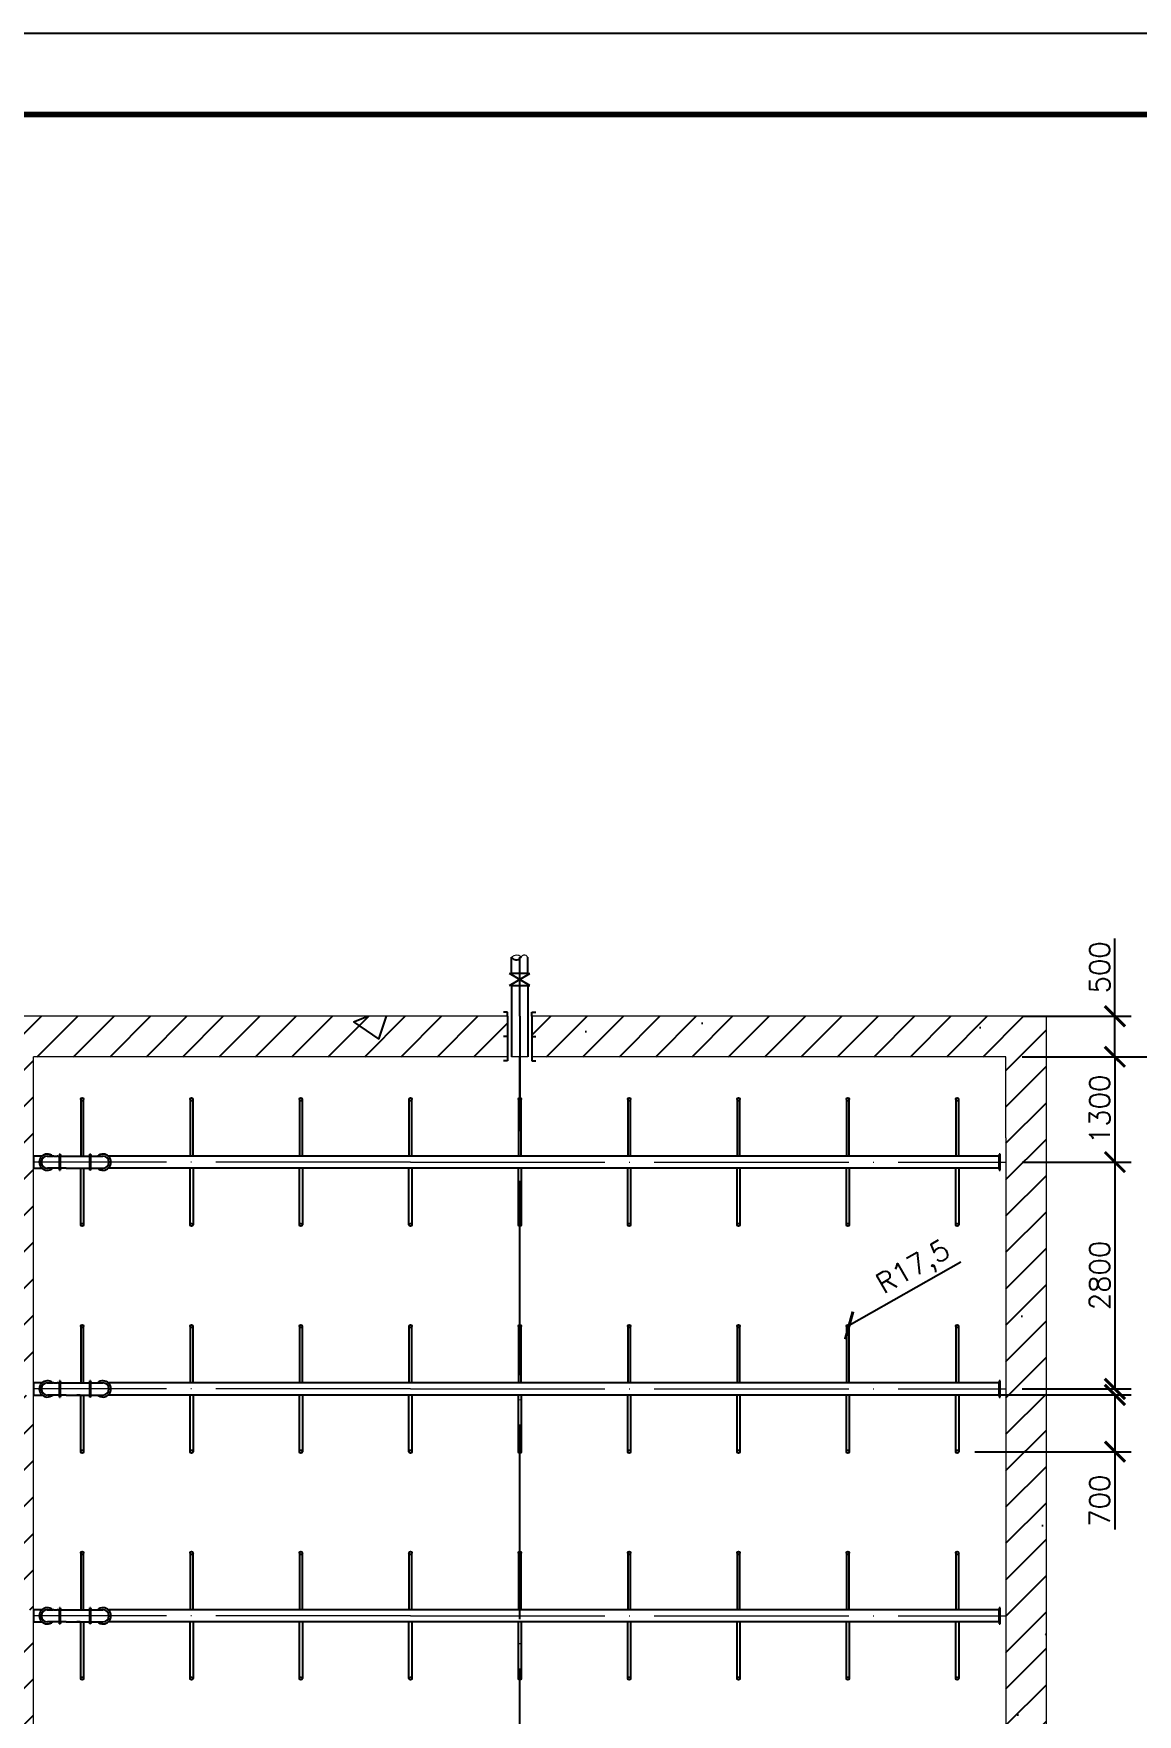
# Model space of a CAD drawing. Header units: millimetres. Extents: x 279 to 2876, y -494 to 1800.
# Drawn here: x 1121.1 to 1257.4, y 1009 to 1216.5 of the extents above; entities that cross this region are included whole.
import ezdxf

# ---------------------------------------------------------------- set-up
doc = ezdxf.new("R2010")
doc.units = ezdxf.units.MM
doc.linetypes.add('ACAD_ISO04W100', pattern=[30, 24, -3, 0, -3])
doc.layers.add('图层1', color=1, linetype='Continuous', lineweight=25, plot=False)
doc.layers.add('图层2', color=5, linetype='Continuous', lineweight=25, plot=False)
doc.layers.add('图层3', color=2, linetype='Continuous')
doc.styles.get("Standard").update_dxf_attribs({"font": 'txt', "bigfont": 'gbcbig.shx'})
doc.dimstyles.new('副本 ISO-25', dxfattribs={"dimtxt": 2.5, "dimasz": 2.5, "dimexe": 2, "dimexo": 2, "dimtad": 1, "dimlfac": 100, "dimtxsty": 'Standard', "dimblk": 'ARCHTICK', "dimcen": 2.5, "dimadec": 0, "dimazin": 0, "dimtfac": 1, "dimtmove": 0, "dimatfit": 3, "dimfxl": 1, "dimarcsym": 0})

# ---------------------------------------------------------------- blocks, each defined once
blk = doc.blocks.new('_ArchTick')
at = {"color": 0, "linetype": 'ByBlock', "const_width": 0.15}
blk.add_lwpolyline([(-0.5, -0.5), (0.5, 0.5)], dxfattribs=at)
blk = doc.blocks.new('*D22')
at = {"layer": '图层3', "color": 0, "lineweight": -2, "transparency": 16777216}
for p, q in [((1243.14, 1077.17), (1256.6, 1077.17)), ((1254.6, 1077.17), (1254.6, 1049.17)), ((1243.14, 1049.17), (1256.6, 1049.17))]:
    blk.add_line(p, q, dxfattribs=at)
at = {"layer": '图层3', "color": 0, "lineweight": -2, "transparency": 16777216, "xscale": 2.5, "yscale": 2.5, "zscale": 2.5}
for p, rotation in [((1254.6, 1077.17), 90), ((1254.6, 1049.17), 270)]:
    blk.add_blockref('_ArchTick', p, dxfattribs=dict(at, rotation=rotation))
at = {"layer": '图层3', "color": 0, "transparency": 16777216, "insert": (1252.73, 1063.17), "char_height": 2.5, "attachment_point": 5, "rotation": 90}
blk.add_mtext('2800', dxfattribs=at)
blk = doc.blocks.new('*D23')
at = {"layer": '图层3', "color": 0, "lineweight": -2, "transparency": 16777216}
for p, q in [((1254.6, 1095.17), (1254.6, 1104.75)), ((1243.14, 1095.17), (1256.6, 1095.17)), ((1254.6, 1090.17), (1254.6, 1095.17)), ((1243.14, 1090.17), (1256.6, 1090.17))]:
    blk.add_line(p, q, dxfattribs=at)
at = {"layer": '图层3', "color": 0, "lineweight": -2, "transparency": 16777216, "xscale": 2.5, "yscale": 2.5, "zscale": 2.5}
for p, rotation in [((1254.6, 1095.17), 90), ((1254.6, 1090.17), 270)]:
    blk.add_blockref('_ArchTick', p, dxfattribs=dict(at, rotation=rotation))
at = {"layer": '图层3', "color": 0, "transparency": 16777216, "insert": (1252.73, 1101.21), "char_height": 2.5, "attachment_point": 5, "rotation": 90}
blk.add_mtext('500', dxfattribs=at)
blk = doc.blocks.new('*D24')
at = {"layer": '图层3', "color": 0, "lineweight": -2, "transparency": 16777216}
for p in [(1235.57, 1064.82), (1221.64, 1056.92)]:
    blk.add_line(p, (1221.8, 1057), dxfattribs=at)
at = {"layer": '图层3', "color": 0, "lineweight": -2, "transparency": 16777216, "xscale": 2.5, "yscale": 2.5, "zscale": 2.5, "rotation": 209.5792803971182}
blk.add_blockref('_ArchTick', (1221.8, 1057), dxfattribs=at)
at = {"layer": '图层3', "color": 0, "transparency": 16777216, "insert": (1229.83, 1063.96), "char_height": 2.5, "attachment_point": 5, "rotation": 29.5793}
blk.add_mtext('R17,5', dxfattribs=at)
blk = doc.blocks.new('*D25')
at = {"layer": '图层3', "color": 0, "lineweight": -2, "transparency": 16777216}
for p, q in [((1237.32, 1048.42), (1256.6, 1048.42)), ((1254.6, 1048.42), (1254.6, 1041.42)), ((1237.32, 1041.42), (1256.6, 1041.42)), ((1254.6, 1041.42), (1254.6, 1031.83))]:
    blk.add_line(p, q, dxfattribs=at)
at = {"layer": '图层3', "color": 0, "lineweight": -2, "transparency": 16777216, "xscale": 2.5, "yscale": 2.5, "zscale": 2.5}
for p, rotation in [((1254.6, 1048.42), 90), ((1254.6, 1041.42), 270)]:
    blk.add_blockref('_ArchTick', p, dxfattribs=dict(at, rotation=rotation))
at = {"layer": '图层3', "color": 0, "transparency": 16777216, "insert": (1252.73, 1035.37), "char_height": 2.5, "attachment_point": 5, "rotation": 90}
blk.add_mtext('700', dxfattribs=at)
blk = doc.blocks.new('*D27')
at = {"layer": '图层3', "color": 0, "lineweight": -2, "transparency": 16777216}
for p, q in [((1243.14, 1090.17), (1265.41, 1090.17)), ((1263.41, 1090.17), (1263.41, 840.17)), ((1243.14, 840.17), (1265.41, 840.17))]:
    blk.add_line(p, q, dxfattribs=at)
at = {"layer": '图层3', "color": 0, "lineweight": -2, "transparency": 16777216, "xscale": 2.5, "yscale": 2.5, "zscale": 2.5}
for p, rotation in [((1263.41, 1090.17), 90), ((1263.41, 840.17), 270)]:
    blk.add_blockref('_ArchTick', p, dxfattribs=dict(at, rotation=rotation))
at = {"layer": '图层3', "color": 0, "transparency": 16777216, "insert": (1261.54, 965.17), "char_height": 2.5, "attachment_point": 5, "rotation": 90}
blk.add_mtext('25000', dxfattribs=at)
blk = doc.blocks.new('*D28')
at = {"layer": '图层3', "color": 0, "lineweight": -2, "transparency": 16777216}
for p, q in [((1243.14, 1090.17), (1256.6, 1090.17)), ((1254.6, 1090.17), (1254.6, 1077.17)), ((1243.14, 1077.17), (1256.6, 1077.17))]:
    blk.add_line(p, q, dxfattribs=at)
at = {"layer": '图层3', "color": 0, "lineweight": -2, "transparency": 16777216, "xscale": 2.5, "yscale": 2.5, "zscale": 2.5}
for p, rotation in [((1254.6, 1090.17), 90), ((1254.6, 1077.17), 270)]:
    blk.add_blockref('_ArchTick', p, dxfattribs=dict(at, rotation=rotation))
at = {"layer": '图层3', "color": 0, "transparency": 16777216, "insert": (1252.73, 1083.67), "char_height": 2.5, "attachment_point": 5, "rotation": 90}
blk.add_mtext('1300', dxfattribs=at)

msp = doc.modelspace()

# ---------------------------------------------------------------- hatches: boundary and pattern name
at = {"layer": '图层3'}
h = msp.add_hatch(dxfattribs=at)
h.set_pattern_fill('ANSI31', color=256, style=0)
h.paths.add_polyline_path([(911.64464, 840.16504), (865.14464, 840.16504), (865.14464, 835.16504), (911.64464, 835.16504)])
h.paths.add_polyline_path([(961.14464, 840.16504), (914.64464, 840.16504), (914.64464, 835.16504), (961.14464, 835.16504)])
h.paths.add_polyline_path([(861.14464, 840.16504), (853.14464, 840.16504), (853.14464, 850.16504), (853.14464, 852.41504), (848.14464, 852.41504), (848.14464, 845.16504), (848.14464, 840.16504), (848.14464, 835.16504), (861.14464, 835.16504)])
h.paths.add_polyline_path([(853.14464, 880.41504), (848.14464, 880.41504), (848.14464, 853.91504), (853.14464, 853.91504)])
h.paths.add_polyline_path([(853.14464, 1085.16504), (853.14464, 1090.16504), (866.84016, 1090.16504), (871.84253, 1095.16504), (848.14464, 1095.16504), (848.14464, 1077.91504), (853.14464, 1077.91504), (853.14464, 1080.16504)])
h.paths.add_polyline_path([(882.72442, 1095.16504), (871.84253, 1095.16504), (866.84016, 1090.16504), (877.72204, 1090.16504)])
h.paths.add_polyline_path([(911.64464, 1095.16504), (882.72442, 1095.16504), (877.72204, 1090.16504), (911.64464, 1090.16504)])
h.paths.add_polyline_path([(853.14464, 1076.41504), (848.14464, 1076.41504), (848.14464, 1049.91504), (853.14464, 1049.91504)])
h.paths.add_polyline_path([(853.14464, 1048.41504), (848.14464, 1048.41504), (848.14464, 1021.91504), (853.14464, 1021.91504)])
h.paths.add_polyline_path([(853.14464, 1020.41504), (848.14464, 1020.41504), (848.14464, 993.91504), (853.14464, 993.91504)])
h.paths.add_polyline_path([(853.14464, 992.41504), (848.14464, 992.41504), (848.14464, 965.91504), (853.14464, 965.91504)])
h.paths.add_polyline_path([(853.14464, 964.41504), (848.14464, 964.41504), (848.14464, 937.91504), (853.14464, 937.91504)])
h.paths.add_polyline_path([(853.14464, 936.41504), (848.14464, 936.41504), (848.14464, 909.91504), (853.14464, 909.91504)])
h.paths.add_polyline_path([(853.14464, 908.41504), (848.14464, 908.41504), (848.14464, 881.91504), (853.14464, 881.91504)])
h.paths.add_polyline_path([(978.14464, 1085.16504), (978.14464, 1090.16504), (978.14464, 1095.16504), (914.64464, 1095.16504), (914.64464, 1090.16504), (973.14464, 1090.16504), (973.14464, 1080.16504), (973.14464, 840.16504), (965.14464, 840.16504), (965.14464, 835.16504), (978.14464, 835.16504)])
h.paths.add_polyline_path([(1041.64464, 1095.16504), (978.14464, 1095.16504), (978.14464, 1090.16504), (978.14464, 1080.16504), (978.14464, 835.16504), (991.14464, 835.16504), (991.14464, 840.16504), (983.14464, 840.16504), (983.14464, 1080.16504), (983.14464, 1090.16504), (1041.64464, 1090.16504)])
h.paths.add_polyline_path([(1108.14464, 1095.16504), (1044.64464, 1095.16504), (1044.64464, 1090.16504), (1103.14464, 1090.16504), (1103.14464, 1085.16504), (1103.14464, 1080.16504), (1103.14464, 1077.91504), (1108.14464, 1077.91504)])
h.paths.add_polyline_path([(1108.14464, 1076.41504), (1103.14464, 1076.41504), (1103.14464, 1049.91504), (1108.14464, 1049.91504)])
h.paths.add_polyline_path([(1108.14464, 1048.41504), (1103.14464, 1048.41504), (1103.14464, 1021.91504), (1108.14464, 1021.91504)])
h.paths.add_polyline_path([(1108.14464, 1020.41504), (1103.14464, 1020.41504), (1103.14464, 993.91504), (1108.14464, 993.91504)])
h.paths.add_polyline_path([(1108.14464, 992.41504), (1103.14464, 992.41504), (1103.14464, 965.91504), (1108.14464, 965.91504)])
h.paths.add_polyline_path([(1108.14464, 964.41504), (1103.14464, 964.41504), (1103.14464, 937.91504), (1108.14464, 937.91504)])
h.paths.add_polyline_path([(1108.14464, 936.41504), (1103.14464, 936.41504), (1103.14464, 909.91504), (1108.14464, 909.91504)])
h.paths.add_polyline_path([(1108.14464, 908.41504), (1103.14464, 908.41504), (1103.14464, 881.91504), (1108.14464, 881.91504)])
h.paths.add_polyline_path([(1108.14464, 880.41504), (1103.14464, 880.41504), (1103.14464, 853.91504), (1108.14464, 853.91504)])
h.paths.add_polyline_path([(1108.14464, 850.16504), (1108.14464, 852.41504), (1103.14464, 852.41504), (1103.14464, 840.16504), (1095.14464, 840.16504), (1095.14464, 835.16504), (1108.14464, 835.16504), (1108.14464, 840.16504)])
h.paths.add_polyline_path([(1091.14464, 840.16504), (1044.64464, 840.16504), (1044.64464, 835.16504), (1091.14464, 835.16504)])
h.paths.add_polyline_path([(1041.64464, 840.16504), (995.14464, 840.16504), (995.14464, 835.16504), (1041.64464, 835.16504)])
h.paths.add_polyline_path([(1129.14472, 840.16504), (1121.14472, 840.16504), (1121.14472, 850.16504), (1121.14472, 852.41504), (1116.14472, 852.41504), (1116.14472, 845.16504), (1116.14472, 840.16504), (1116.14472, 835.16504), (1129.14472, 835.16504)])
h.paths.add_polyline_path([(1179.64472, 840.16504), (1133.14472, 840.16504), (1133.14472, 835.16504), (1179.64472, 835.16504)])
h.paths.add_polyline_path([(1229.14472, 840.16504), (1182.64472, 840.16504), (1182.64472, 835.16504), (1229.14472, 835.16504)])
h.paths.add_polyline_path([(1121.14472, 880.41504), (1116.14472, 880.41504), (1116.14472, 853.91504), (1121.14472, 853.91504)])
h.paths.add_polyline_path([(1121.14472, 908.41504), (1116.14472, 908.41504), (1116.14472, 881.91504), (1121.14472, 881.91504)])
h.paths.add_polyline_path([(1121.14472, 936.41504), (1116.14472, 936.41504), (1116.14472, 909.91504), (1121.14472, 909.91504)])
h.paths.add_polyline_path([(1121.14472, 964.41504), (1116.14472, 964.41504), (1116.14472, 937.91504), (1121.14472, 937.91504)])
h.paths.add_polyline_path([(1121.14472, 992.41504), (1116.14472, 992.41504), (1116.14472, 965.91504), (1121.14472, 965.91504)])
h.paths.add_polyline_path([(1121.14472, 1020.41504), (1116.14472, 1020.41504), (1116.14472, 993.91504), (1121.14472, 993.91504)])
h.paths.add_polyline_path([(1121.14472, 1048.41504), (1116.14472, 1048.41504), (1116.14472, 1021.91504), (1121.14472, 1021.91504)])
h.paths.add_polyline_path([(1121.14472, 1076.41504), (1116.14472, 1076.41504), (1116.14472, 1049.91504), (1121.14472, 1049.91504)])
h.paths.add_polyline_path([(1121.14472, 1090.16504), (1179.64472, 1090.16504), (1179.64472, 1095.16504), (1116.14472, 1095.16504), (1116.14472, 1077.91504), (1121.14472, 1077.91504), (1121.14472, 1080.16504), (1121.14472, 1085.16504)])
h.paths.add_polyline_path([(1246.14472, 1095.16504), (1182.64472, 1095.16504), (1182.64472, 1090.16504), (1241.14472, 1090.16504), (1241.14472, 1080.16504), (1241.14472, 840.16504), (1233.14472, 840.16504), (1233.14472, 835.16504), (1246.14472, 835.16504), (1246.14472, 1085.16504), (1246.14472, 1090.16504)])
h = msp.add_hatch(dxfattribs=at)
h.set_pattern_fill('AR-CONC', color=256, scale=0.25, style=0)
h.paths.add_polyline_path([(853.14464, 1076.41504), (848.14464, 1076.41504), (848.14464, 1049.91504), (853.14464, 1049.91504)])
h.paths.add_polyline_path([(853.14464, 1090.16504), (866.84016, 1090.16504), (871.84253, 1095.16504), (848.14464, 1095.16504), (848.14464, 1077.91504), (853.14464, 1077.91504), (853.14464, 1080.16504), (853.14464, 1085.16504)])
h.paths.add_polyline_path([(911.64464, 1095.16504), (882.72442, 1095.16504), (877.72204, 1090.16504), (911.64464, 1090.16504)])
h.paths.add_polyline_path([(882.72442, 1095.16504), (871.84253, 1095.16504), (866.84016, 1090.16504), (877.72204, 1090.16504)])
h.paths.add_polyline_path([(978.14464, 1095.16504), (914.64464, 1095.16504), (914.64464, 1090.16504), (973.14464, 1090.16504), (973.14464, 1080.16504), (973.14464, 840.16504), (965.14464, 840.16504), (965.14464, 835.16504), (978.14464, 835.16504), (978.14464, 1085.16504), (978.14464, 1090.16504)])
h.paths.add_polyline_path([(961.14464, 840.16504), (914.64464, 840.16504), (914.64464, 835.16504), (961.14464, 835.16504)])
h.paths.add_polyline_path([(911.64464, 840.16504), (865.14464, 840.16504), (865.14464, 835.16504), (911.64464, 835.16504)])
h.paths.add_polyline_path([(853.14464, 850.16504), (853.14464, 852.41504), (848.14464, 852.41504), (848.14464, 845.16504), (848.14464, 840.16504), (848.14464, 835.16504), (861.14464, 835.16504), (861.14464, 840.16504), (853.14464, 840.16504)])
h.paths.add_polyline_path([(853.14464, 880.41504), (848.14464, 880.41504), (848.14464, 853.91504), (853.14464, 853.91504)])
h.paths.add_polyline_path([(853.14464, 908.41504), (848.14464, 908.41504), (848.14464, 881.91504), (853.14464, 881.91504)])
h.paths.add_polyline_path([(853.14464, 936.41504), (848.14464, 936.41504), (848.14464, 909.91504), (853.14464, 909.91504)])
h.paths.add_polyline_path([(853.14464, 964.41504), (848.14464, 964.41504), (848.14464, 937.91504), (853.14464, 937.91504)])
h.paths.add_polyline_path([(853.14464, 992.41504), (848.14464, 992.41504), (848.14464, 965.91504), (853.14464, 965.91504)])
h.paths.add_polyline_path([(853.14464, 1020.41504), (848.14464, 1020.41504), (848.14464, 993.91504), (853.14464, 993.91504)])
h.paths.add_polyline_path([(853.14464, 1048.41504), (848.14464, 1048.41504), (848.14464, 1021.91504), (853.14464, 1021.91504)])
h.paths.add_polyline_path([(983.14464, 1080.16504), (983.14464, 1090.16504), (1041.64464, 1090.16504), (1041.64464, 1095.16504), (978.14464, 1095.16504), (978.14464, 1090.16504), (978.14464, 1080.16504), (978.14464, 835.16504), (991.14464, 835.16504), (991.14464, 840.16504), (983.14464, 840.16504)])
h.paths.add_polyline_path([(1108.14464, 1095.16504), (1044.64464, 1095.16504), (1044.64464, 1090.16504), (1103.14464, 1090.16504), (1103.14464, 1085.16504), (1103.14464, 1080.16504), (1103.14464, 1077.91504), (1108.14464, 1077.91504)])
h.paths.add_polyline_path([(1108.14464, 1076.41504), (1103.14464, 1076.41504), (1103.14464, 1049.91504), (1108.14464, 1049.91504)])
h.paths.add_polyline_path([(1108.14464, 1048.41504), (1103.14464, 1048.41504), (1103.14464, 1021.91504), (1108.14464, 1021.91504)])
h.paths.add_polyline_path([(1108.14464, 1020.41504), (1103.14464, 1020.41504), (1103.14464, 993.91504), (1108.14464, 993.91504)])
h.paths.add_polyline_path([(1121.14472, 1020.41504), (1116.14472, 1020.41504), (1116.14472, 993.91504), (1121.14472, 993.91504)])
h.paths.add_polyline_path([(1121.14472, 1048.41504), (1116.14472, 1048.41504), (1116.14472, 1021.91504), (1121.14472, 1021.91504)])
h.paths.add_polyline_path([(1121.14472, 1076.41504), (1116.14472, 1076.41504), (1116.14472, 1049.91504), (1121.14472, 1049.91504)])
h.paths.add_polyline_path([(1121.14472, 1090.16504), (1179.64472, 1090.16504), (1179.64472, 1095.16504), (1116.14472, 1095.16504), (1116.14472, 1077.91504), (1121.14472, 1077.91504), (1121.14472, 1080.16504), (1121.14472, 1085.16504)])
h.paths.add_polyline_path([(1108.14464, 992.41504), (1103.14464, 992.41504), (1103.14464, 965.91504), (1108.14464, 965.91504)])
h.paths.add_polyline_path([(1121.14472, 992.41504), (1116.14472, 992.41504), (1116.14472, 965.91504), (1121.14472, 965.91504)])
h.paths.add_polyline_path([(1121.14472, 964.41504), (1116.14472, 964.41504), (1116.14472, 937.91504), (1121.14472, 937.91504)])
h.paths.add_polyline_path([(1108.14464, 964.41504), (1103.14464, 964.41504), (1103.14464, 937.91504), (1108.14464, 937.91504)])
h.paths.add_polyline_path([(1108.14464, 936.41504), (1103.14464, 936.41504), (1103.14464, 909.91504), (1108.14464, 909.91504)])
h.paths.add_polyline_path([(1121.14472, 936.41504), (1116.14472, 936.41504), (1116.14472, 909.91504), (1121.14472, 909.91504)])
h.paths.add_polyline_path([(1121.14472, 908.41504), (1116.14472, 908.41504), (1116.14472, 881.91504), (1121.14472, 881.91504)])
h.paths.add_polyline_path([(1108.14464, 908.41504), (1103.14464, 908.41504), (1103.14464, 881.91504), (1108.14464, 881.91504)])
h.paths.add_polyline_path([(1108.14464, 880.41504), (1103.14464, 880.41504), (1103.14464, 853.91504), (1108.14464, 853.91504)])
h.paths.add_polyline_path([(1121.14472, 880.41504), (1116.14472, 880.41504), (1116.14472, 853.91504), (1121.14472, 853.91504)])
h.paths.add_polyline_path([(1091.14464, 840.16504), (1044.64464, 840.16504), (1044.64464, 835.16504), (1091.14464, 835.16504)])
h.paths.add_polyline_path([(1108.14464, 840.16504), (1108.14464, 850.16504), (1108.14464, 852.41504), (1103.14464, 852.41504), (1103.14464, 840.16504), (1095.14464, 840.16504), (1095.14464, 835.16504), (1108.14464, 835.16504)])
h.paths.add_polyline_path([(1129.14472, 840.16504), (1121.14472, 840.16504), (1121.14472, 850.16504), (1121.14472, 852.41504), (1116.14472, 852.41504), (1116.14472, 845.16504), (1116.14472, 840.16504), (1116.14472, 835.16504), (1129.14472, 835.16504)])
h.paths.add_polyline_path([(1179.64472, 840.16504), (1133.14472, 840.16504), (1133.14472, 835.16504), (1179.64472, 835.16504)])
h.paths.add_polyline_path([(1041.64464, 840.16504), (995.14464, 840.16504), (995.14464, 835.16504), (1041.64464, 835.16504)])
h.paths.add_polyline_path([(1229.14472, 840.16504), (1182.64472, 840.16504), (1182.64472, 835.16504), (1229.14472, 835.16504)])
h.paths.add_polyline_path([(1246.14472, 1085.16504), (1246.14472, 1090.16504), (1246.14472, 1095.16504), (1182.64472, 1095.16504), (1182.64472, 1090.16504), (1241.14472, 1090.16504), (1241.14472, 1080.16504), (1241.14472, 840.16504), (1233.14472, 840.16504), (1233.14472, 835.16504), (1246.14472, 835.16504)])

# ---------------------------------------------------------------- linework, layer by layer
at = {"lineweight": 25}
msp.add_line((1475.37698, 1216.46328), (634.37698, 1216.46328), dxfattribs=at)
at = {"lineweight": 100}
msp.add_line((659.37698, 1206.46328), (1465.37698, 1206.46328), dxfattribs=at)
for p, q in [((1180.14472, 1100.44874), (1180.14472, 1102.44874)), ((1182.14472, 1100.44874), (1182.14472, 1102.44874)), ((1179.89472, 1100.44874), (1180.14472, 1100.44874)), ((1179.89472, 1098.94874), (1182.39472, 1100.44874)), ((1182.39472, 1098.94874), (1179.89472, 1100.44874)), ((1182.14472, 1100.44874), (1180.14472, 1100.44874)), ((1182.14472, 1100.44874), (1182.39472, 1100.44874)), ((1180.14472, 1098.94874), (1179.89472, 1098.94874)), ((1180.14472, 1098.94874), (1182.14472, 1098.94874)), ((1180.14472, 1098.94874), (1180.14472, 1098.44874)), ((1180.14472, 1098.44874), (1180.14472, 1090.16504)), ((1180.14472, 1098.44874), (1180.14472, 1090.16504)), ((1182.14472, 1098.94874), (1182.39472, 1098.94874)), ((1182.14472, 1098.94874), (1182.14472, 1098.44874)), ((1182.14472, 1098.44874), (1182.14472, 1090.16504)), ((1179.64472, 1095.66504), (1179.14472, 1095.66504)), ((1179.64472, 1095.16504), (1179.64472, 1095.66504)), ((1182.64472, 1095.16504), (1182.64472, 1095.66504)), ((1182.64472, 1095.66504), (1183.14472, 1095.66504)), ((1179.64472, 1095.16504), (1179.64472, 1090.16504)), ((1182.64472, 1095.16504), (1182.64472, 1090.16504)), ((1179.64472, 1092.66504), (1179.14472, 1092.66504)), ((1182.64472, 1092.66504), (1183.14472, 1092.66504)), ((1179.64472, 1089.66504), (1179.14472, 1089.66504)), ((1179.64472, 1090.16504), (1179.64472, 1089.66504)), ((1182.64472, 1090.16504), (1182.64472, 1089.66504)), ((1182.64472, 1089.66504), (1183.14472, 1089.66504))]:
    msp.add_line(p, q)
at = {"lineweight": 0}
for p, q in [((1179.64472, 1095.16504), (1116.14472, 1095.16504)), ((1246.14472, 1095.16504), (1182.64472, 1095.16504)), ((1246.14472, 1090.16504), (1246.14472, 1095.16504)), ((1121.14472, 1085.16504), (1121.14472, 1090.16504)), ((1179.64472, 1090.16504), (1121.14472, 1090.16504)), ((1182.14472, 1090.16504), (1180.14472, 1090.16504)), ((1241.14472, 1090.16504), (1182.64472, 1090.16504)), ((1241.14472, 1080.16504), (1241.14472, 1090.16504)), ((1246.14472, 1080.16504), (1246.14472, 1090.16504)), ((1121.14472, 1080.16504), (1121.14472, 1085.16504)), ((1246.14472, 835.16504), (1246.14472, 1085.16504)), ((1121.14472, 840.16504), (1121.14472, 1080.16504)), ((1241.14472, 1080.16504), (1241.14472, 840.16504))]:
    msp.add_line(p, q, dxfattribs=at)
at = {"linetype": 'ACAD_ISO04W100'}
for p, q in [((1181.14472, 1095.16504), (1181.14472, 1085.09004)), ((1181.14472, 840.16504), (1181.14472, 1090.16504))]:
    msp.add_line(p, q, dxfattribs=at)
at = {"linetype": 'ACAD_ISO04W100', "lineweight": 0}
for p, q in [((1167.64472, 1077.16504), (1121.14472, 1077.16504)), ((1167.64472, 1077.16504), (1241.14472, 1077.16504)), ((1167.64472, 1049.16504), (1121.14472, 1049.16504)), ((1167.64472, 1049.16504), (1241.14472, 1049.16504)), ((1167.64472, 1021.16504), (1121.14472, 1021.16504)), ((1167.64472, 1021.16504), (1241.14472, 1021.16504))]:
    msp.add_line(p, q, dxfattribs=at)
at = {"lineweight": 0}
for centre, radius, start, end in [((1180.74071, 1101.87753), 0.82552, 47.6134, 136.2166224), ((1181.69171, 1102.26094), 0.45481, 354.9089109, 167.009705)]:
    msp.add_arc(centre, radius, start, end, dxfattribs=at)
at = {"layer": '图层1'}
for p, q in [((1122.14472, 1077.91504), (1121.14472, 1077.91504)), ((1121.14472, 1077.91504), (1121.14472, 1076.41504)), ((1122.17311, 1077.91504), (1122.14472, 1077.91504)), ((1122.83455, 1077.91504), (1123.54472, 1077.91504)), ((1123.64472, 1077.91504), (1123.54472, 1077.91504)), ((1123.64472, 1077.91504), (1124.04472, 1077.91504)), ((1124.14472, 1077.91504), (1124.04472, 1077.91504)), ((1124.14472, 1077.91504), (1124.74472, 1077.91504)), ((1124.33961, 1078.03504), (1124.31961, 1078.03504)), ((1124.31961, 1078.03504), (1124.31961, 1078.01504)), ((1124.31961, 1078.01504), (1124.33961, 1078.01504)), ((1124.43961, 1078.16504), (1124.33961, 1078.16504)), ((1124.33961, 1078.16504), (1124.33961, 1077.91504)), ((1124.33961, 1078.16504), (1124.33961, 1076.16364)), ((1124.43961, 1078.16504), (1124.33961, 1078.16504)), ((1124.33961, 1076.41504), (1124.33961, 1077.91504)), ((1124.43961, 1077.91504), (1124.43961, 1078.16504)), ((1124.43961, 1078.16504), (1124.43961, 1076.16364)), ((1124.45461, 1078.03504), (1124.43961, 1078.03504)), ((1124.43961, 1078.01504), (1124.45461, 1078.01504)), ((1124.43961, 1078.01504), (1124.43961, 1077.91504)), ((1124.43961, 1076.16504), (1124.43961, 1077.91504)), ((1124.46461, 1078.05504), (1124.45461, 1078.05504)), ((1124.45461, 1078.05504), (1124.45461, 1078.03504)), ((1124.45461, 1078.01504), (1124.45461, 1078.03504)), ((1124.45461, 1077.99504), (1124.45461, 1078.01504)), ((1124.46461, 1077.99504), (1124.45461, 1077.99504)), ((1124.46461, 1078.03504), (1124.46461, 1078.05504)), ((1124.48961, 1078.03504), (1124.46461, 1078.03504)), ((1124.46461, 1078.03504), (1124.46461, 1078.01504)), ((1124.46461, 1078.01504), (1124.48961, 1078.01504)), ((1124.46461, 1078.01504), (1124.46461, 1077.99504)), ((1124.48961, 1078.01504), (1124.48961, 1078.03504)), ((1124.74472, 1077.91504), (1125.14472, 1077.91504)), ((1125.14472, 1077.91504), (1129.69196, 1077.91504)), ((1128.08505, 1078.03504), (1128.06505, 1078.03504)), ((1128.06505, 1078.03504), (1128.06505, 1078.01504)), ((1128.06505, 1078.01504), (1128.08505, 1078.01504)), ((1128.08505, 1078.01504), (1128.08505, 1078.16504)), ((1128.08505, 1078.16504), (1128.18505, 1078.16504)), ((1128.08505, 1078.16504), (1128.08505, 1076.16364)), ((1128.18505, 1078.16504), (1128.08505, 1078.16504)), ((1128.08505, 1077.91504), (1128.08505, 1078.01504)), ((1128.08505, 1076.16504), (1128.08505, 1077.91504)), ((1128.18505, 1078.16504), (1128.18505, 1076.45633)), ((1128.18505, 1078.16504), (1128.18505, 1076.16364)), ((1128.20005, 1078.03504), (1128.18505, 1078.03504)), ((1128.18505, 1078.01504), (1128.20005, 1078.01504)), ((1128.18505, 1078.01504), (1128.18505, 1077.91504)), ((1128.21005, 1078.05504), (1128.20005, 1078.05504)), ((1128.20005, 1078.05504), (1128.20005, 1078.03504)), ((1128.20005, 1078.01504), (1128.20005, 1078.03504)), ((1128.20005, 1077.99504), (1128.20005, 1078.01504)), ((1128.21005, 1077.99504), (1128.20005, 1077.99504)), ((1128.21005, 1078.03504), (1128.21005, 1078.05504)), ((1128.23505, 1078.03504), (1128.21005, 1078.03504)), ((1128.21005, 1078.03504), (1128.21005, 1078.01504)), ((1128.21005, 1078.01504), (1128.23505, 1078.01504)), ((1128.21005, 1078.01504), (1128.21005, 1077.99504)), ((1128.23505, 1078.01504), (1128.23505, 1078.03504)), ((1121.14472, 1076.41504), (1122.14472, 1076.41504)), ((1122.14472, 1076.41504), (1122.17311, 1076.41504)), ((1123.54472, 1076.41504), (1122.84472, 1076.41504)), ((1123.64472, 1076.41504), (1123.54472, 1076.41504)), ((1124.04472, 1076.41504), (1123.64472, 1076.41504)), ((1124.14472, 1076.41504), (1124.04472, 1076.41504)), ((1124.74472, 1076.41504), (1124.14472, 1076.41504)), ((1124.31961, 1076.29364), (1124.31961, 1076.31364)), ((1124.31961, 1076.31364), (1124.33961, 1076.31364)), ((1124.33961, 1076.29364), (1124.31961, 1076.29364)), ((1124.33961, 1076.41504), (1124.33961, 1076.16504)), ((1124.33961, 1076.16504), (1124.33961, 1076.41504)), ((1124.33961, 1076.16504), (1124.43961, 1076.16504)), ((1124.43961, 1076.16504), (1124.33961, 1076.16504)), ((1124.43961, 1076.16364), (1124.33961, 1076.16364)), ((1124.43961, 1076.41504), (1124.43961, 1076.16504)), ((1124.43961, 1076.31364), (1124.45461, 1076.31364)), ((1124.45461, 1076.29364), (1124.43961, 1076.29364)), ((1124.46461, 1076.33364), (1124.45461, 1076.33364)), ((1124.45461, 1076.33364), (1124.45461, 1076.31364)), ((1124.45461, 1076.31364), (1124.45461, 1076.29364)), ((1124.45461, 1076.27364), (1124.45461, 1076.29364)), ((1124.46461, 1076.27364), (1124.45461, 1076.27364)), ((1124.46461, 1076.31364), (1124.46461, 1076.33364)), ((1124.46461, 1076.31364), (1124.48961, 1076.31364)), ((1124.46461, 1076.29364), (1124.46461, 1076.31364)), ((1124.48961, 1076.29364), (1124.46461, 1076.29364)), ((1124.46461, 1076.29364), (1124.46461, 1076.27364)), ((1124.48961, 1076.31364), (1124.48961, 1076.29364)), ((1125.14472, 1076.41504), (1124.74472, 1076.41504)), ((1125.14472, 1076.41504), (1129.69196, 1076.41504)), ((1128.06505, 1076.29364), (1128.06505, 1076.31364)), ((1128.06505, 1076.31364), (1128.08505, 1076.31364)), ((1128.08505, 1076.29364), (1128.06505, 1076.29364)), ((1128.18505, 1076.16504), (1128.08505, 1076.16504)), ((1128.18505, 1076.16364), (1128.08505, 1076.16364)), ((1128.18505, 1076.45633), (1128.18505, 1076.41504)), ((1128.18505, 1076.41504), (1128.18505, 1076.16504)), ((1128.18505, 1076.31364), (1128.20005, 1076.31364)), ((1128.20005, 1076.29364), (1128.18505, 1076.29364)), ((1128.21005, 1076.33364), (1128.20005, 1076.33364)), ((1128.20005, 1076.33364), (1128.20005, 1076.31364)), ((1128.20005, 1076.31364), (1128.20005, 1076.29364)), ((1128.20005, 1076.27364), (1128.20005, 1076.29364)), ((1128.21005, 1076.27364), (1128.20005, 1076.27364)), ((1128.21005, 1076.31364), (1128.21005, 1076.33364)), ((1128.21005, 1076.31364), (1128.23505, 1076.31364)), ((1128.21005, 1076.29364), (1128.21005, 1076.31364)), ((1128.23505, 1076.29364), (1128.21005, 1076.29364)), ((1128.21005, 1076.29364), (1128.21005, 1076.27364)), ((1128.23505, 1076.31364), (1128.23505, 1076.29364)), ((1121.14472, 1049.91504), (1121.14472, 1048.41504)), ((1122.14472, 1049.91504), (1121.14472, 1049.91504)), ((1122.17311, 1049.91504), (1122.14472, 1049.91504)), ((1122.83455, 1049.91504), (1123.54472, 1049.91504)), ((1123.64472, 1049.91504), (1123.54472, 1049.91504)), ((1123.64472, 1049.91504), (1124.04472, 1049.91504)), ((1124.14472, 1049.91504), (1124.04472, 1049.91504)), ((1124.14472, 1049.91504), (1124.74472, 1049.91504)), ((1124.33961, 1050.03504), (1124.31961, 1050.03504)), ((1124.31961, 1050.03504), (1124.31961, 1050.01504)), ((1124.31961, 1050.01504), (1124.33961, 1050.01504)), ((1124.43961, 1050.16504), (1124.33961, 1050.16504)), ((1124.33961, 1050.16504), (1124.33961, 1049.91504)), ((1124.33961, 1050.16504), (1124.33961, 1048.16364)), ((1124.43961, 1050.16504), (1124.33961, 1050.16504)), ((1124.33961, 1048.41504), (1124.33961, 1049.91504)), ((1124.43961, 1049.91504), (1124.43961, 1050.16504)), ((1124.43961, 1050.16504), (1124.43961, 1048.16364)), ((1124.45461, 1050.03504), (1124.43961, 1050.03504)), ((1124.43961, 1050.01504), (1124.45461, 1050.01504)), ((1124.43961, 1050.01504), (1124.43961, 1049.91504)), ((1124.43961, 1048.16504), (1124.43961, 1049.91504)), ((1124.46461, 1050.05504), (1124.45461, 1050.05504)), ((1124.45461, 1050.05504), (1124.45461, 1050.03504)), ((1124.45461, 1050.01504), (1124.45461, 1050.03504)), ((1124.45461, 1049.99504), (1124.45461, 1050.01504)), ((1124.46461, 1049.99504), (1124.45461, 1049.99504)), ((1124.46461, 1050.03504), (1124.46461, 1050.05504)), ((1124.48961, 1050.03504), (1124.46461, 1050.03504)), ((1124.46461, 1050.03504), (1124.46461, 1050.01504)), ((1124.46461, 1050.01504), (1124.48961, 1050.01504)), ((1124.46461, 1050.01504), (1124.46461, 1049.99504)), ((1124.48961, 1050.01504), (1124.48961, 1050.03504)), ((1124.74472, 1049.91504), (1125.14472, 1049.91504)), ((1125.14472, 1049.91504), (1129.69196, 1049.91504)), ((1128.08505, 1050.03504), (1128.06505, 1050.03504)), ((1128.06505, 1050.03504), (1128.06505, 1050.01504)), ((1128.06505, 1050.01504), (1128.08505, 1050.01504)), ((1128.08505, 1050.01504), (1128.08505, 1050.16504)), ((1128.08505, 1050.16504), (1128.18505, 1050.16504)), ((1128.08505, 1050.16504), (1128.08505, 1048.16364)), ((1128.18505, 1050.16504), (1128.08505, 1050.16504)), ((1128.08505, 1049.91504), (1128.08505, 1050.01504)), ((1128.08505, 1048.16504), (1128.08505, 1049.91504)), ((1128.18505, 1050.16504), (1128.18505, 1048.45633)), ((1128.18505, 1050.16504), (1128.18505, 1048.16364)), ((1128.20005, 1050.03504), (1128.18505, 1050.03504)), ((1128.18505, 1050.01504), (1128.20005, 1050.01504)), ((1128.18505, 1050.01504), (1128.18505, 1049.91504)), ((1128.21005, 1050.05504), (1128.20005, 1050.05504)), ((1128.20005, 1050.05504), (1128.20005, 1050.03504)), ((1128.20005, 1050.01504), (1128.20005, 1050.03504)), ((1128.20005, 1049.99504), (1128.20005, 1050.01504)), ((1128.21005, 1049.99504), (1128.20005, 1049.99504)), ((1128.21005, 1050.03504), (1128.21005, 1050.05504)), ((1128.23505, 1050.03504), (1128.21005, 1050.03504)), ((1128.21005, 1050.03504), (1128.21005, 1050.01504)), ((1128.21005, 1050.01504), (1128.23505, 1050.01504)), ((1128.21005, 1050.01504), (1128.21005, 1049.99504)), ((1128.23505, 1050.01504), (1128.23505, 1050.03504)), ((1121.14472, 1048.41504), (1122.14472, 1048.41504)), ((1122.14472, 1048.41504), (1122.17311, 1048.41504)), ((1123.54472, 1048.41504), (1122.84472, 1048.41504)), ((1123.64472, 1048.41504), (1123.54472, 1048.41504)), ((1124.04472, 1048.41504), (1123.64472, 1048.41504)), ((1124.14472, 1048.41504), (1124.04472, 1048.41504)), ((1124.74472, 1048.41504), (1124.14472, 1048.41504)), ((1124.31961, 1048.29364), (1124.31961, 1048.31364)), ((1124.31961, 1048.31364), (1124.33961, 1048.31364)), ((1124.33961, 1048.29364), (1124.31961, 1048.29364)), ((1124.33961, 1048.41504), (1124.33961, 1048.16504)), ((1124.33961, 1048.16504), (1124.33961, 1048.41504)), ((1124.33961, 1048.16504), (1124.43961, 1048.16504)), ((1124.43961, 1048.16504), (1124.33961, 1048.16504)), ((1124.43961, 1048.16364), (1124.33961, 1048.16364)), ((1124.43961, 1048.41504), (1124.43961, 1048.16504)), ((1124.43961, 1048.31364), (1124.45461, 1048.31364)), ((1124.45461, 1048.29364), (1124.43961, 1048.29364)), ((1124.46461, 1048.33364), (1124.45461, 1048.33364)), ((1124.45461, 1048.33364), (1124.45461, 1048.31364)), ((1124.45461, 1048.31364), (1124.45461, 1048.29364)), ((1124.45461, 1048.27364), (1124.45461, 1048.29364)), ((1124.46461, 1048.27364), (1124.45461, 1048.27364)), ((1124.46461, 1048.31364), (1124.46461, 1048.33364)), ((1124.46461, 1048.31364), (1124.48961, 1048.31364)), ((1124.46461, 1048.29364), (1124.46461, 1048.31364)), ((1124.48961, 1048.29364), (1124.46461, 1048.29364)), ((1124.46461, 1048.29364), (1124.46461, 1048.27364)), ((1124.48961, 1048.31364), (1124.48961, 1048.29364)), ((1125.14472, 1048.41504), (1124.74472, 1048.41504)), ((1125.14472, 1048.41504), (1129.69196, 1048.41504)), ((1128.06505, 1048.29364), (1128.06505, 1048.31364)), ((1128.06505, 1048.31364), (1128.08505, 1048.31364)), ((1128.08505, 1048.29364), (1128.06505, 1048.29364)), ((1128.18505, 1048.16504), (1128.08505, 1048.16504)), ((1128.18505, 1048.16364), (1128.08505, 1048.16364)), ((1128.18505, 1048.45633), (1128.18505, 1048.41504)), ((1128.18505, 1048.41504), (1128.18505, 1048.16504)), ((1128.18505, 1048.31364), (1128.20005, 1048.31364)), ((1128.20005, 1048.29364), (1128.18505, 1048.29364)), ((1128.21005, 1048.33364), (1128.20005, 1048.33364)), ((1128.20005, 1048.33364), (1128.20005, 1048.31364)), ((1128.20005, 1048.31364), (1128.20005, 1048.29364)), ((1128.20005, 1048.27364), (1128.20005, 1048.29364)), ((1128.21005, 1048.27364), (1128.20005, 1048.27364)), ((1128.21005, 1048.31364), (1128.21005, 1048.33364)), ((1128.21005, 1048.31364), (1128.23505, 1048.31364)), ((1128.21005, 1048.29364), (1128.21005, 1048.31364)), ((1128.23505, 1048.29364), (1128.21005, 1048.29364)), ((1128.21005, 1048.29364), (1128.21005, 1048.27364)), ((1128.23505, 1048.31364), (1128.23505, 1048.29364)), ((1121.14472, 1021.91504), (1121.14472, 1020.41504)), ((1122.14472, 1021.91504), (1121.14472, 1021.91504)), ((1122.17311, 1021.91504), (1122.14472, 1021.91504)), ((1122.83455, 1021.91504), (1123.54472, 1021.91504)), ((1123.64472, 1021.91504), (1123.54472, 1021.91504)), ((1123.64472, 1021.91504), (1124.04472, 1021.91504)), ((1124.14472, 1021.91504), (1124.04472, 1021.91504)), ((1124.14472, 1021.91504), (1124.74472, 1021.91504)), ((1124.33961, 1022.03504), (1124.31961, 1022.03504)), ((1124.31961, 1022.03504), (1124.31961, 1022.01504)), ((1124.31961, 1022.01504), (1124.33961, 1022.01504)), ((1124.43961, 1022.16504), (1124.33961, 1022.16504)), ((1124.33961, 1022.16504), (1124.33961, 1021.91504)), ((1124.33961, 1022.16504), (1124.33961, 1020.16364)), ((1124.43961, 1022.16504), (1124.33961, 1022.16504)), ((1124.33961, 1020.41504), (1124.33961, 1021.91504)), ((1124.43961, 1021.91504), (1124.43961, 1022.16504)), ((1124.43961, 1022.16504), (1124.43961, 1020.16364)), ((1124.45461, 1022.03504), (1124.43961, 1022.03504)), ((1124.43961, 1022.01504), (1124.45461, 1022.01504)), ((1124.43961, 1022.01504), (1124.43961, 1021.91504)), ((1124.43961, 1020.16504), (1124.43961, 1021.91504)), ((1124.46461, 1022.05504), (1124.45461, 1022.05504)), ((1124.45461, 1022.05504), (1124.45461, 1022.03504)), ((1124.45461, 1022.01504), (1124.45461, 1022.03504)), ((1124.45461, 1021.99504), (1124.45461, 1022.01504)), ((1124.46461, 1021.99504), (1124.45461, 1021.99504)), ((1124.46461, 1022.03504), (1124.46461, 1022.05504)), ((1124.48961, 1022.03504), (1124.46461, 1022.03504)), ((1124.46461, 1022.03504), (1124.46461, 1022.01504)), ((1124.46461, 1022.01504), (1124.48961, 1022.01504)), ((1124.46461, 1022.01504), (1124.46461, 1021.99504)), ((1124.48961, 1022.01504), (1124.48961, 1022.03504)), ((1124.74472, 1021.91504), (1125.14472, 1021.91504)), ((1125.14472, 1021.91504), (1129.69196, 1021.91504)), ((1128.08505, 1022.03504), (1128.06505, 1022.03504)), ((1128.06505, 1022.03504), (1128.06505, 1022.01504)), ((1128.06505, 1022.01504), (1128.08505, 1022.01504)), ((1128.08505, 1022.01504), (1128.08505, 1022.16504)), ((1128.08505, 1022.16504), (1128.18505, 1022.16504)), ((1128.08505, 1022.16504), (1128.08505, 1020.16364)), ((1128.18505, 1022.16504), (1128.08505, 1022.16504)), ((1128.08505, 1021.91504), (1128.08505, 1022.01504)), ((1128.08505, 1020.16504), (1128.08505, 1021.91504)), ((1128.18505, 1022.16504), (1128.18505, 1020.45633)), ((1128.18505, 1022.16504), (1128.18505, 1020.16364)), ((1128.20005, 1022.03504), (1128.18505, 1022.03504)), ((1128.18505, 1022.01504), (1128.20005, 1022.01504)), ((1128.18505, 1022.01504), (1128.18505, 1021.91504)), ((1128.21005, 1022.05504), (1128.20005, 1022.05504)), ((1128.20005, 1022.05504), (1128.20005, 1022.03504)), ((1128.20005, 1022.01504), (1128.20005, 1022.03504)), ((1128.20005, 1021.99504), (1128.20005, 1022.01504)), ((1128.21005, 1021.99504), (1128.20005, 1021.99504)), ((1128.21005, 1022.03504), (1128.21005, 1022.05504)), ((1128.23505, 1022.03504), (1128.21005, 1022.03504)), ((1128.21005, 1022.03504), (1128.21005, 1022.01504)), ((1128.21005, 1022.01504), (1128.23505, 1022.01504)), ((1128.21005, 1022.01504), (1128.21005, 1021.99504)), ((1128.23505, 1022.01504), (1128.23505, 1022.03504)), ((1121.14472, 1020.41504), (1122.14472, 1020.41504)), ((1122.14472, 1020.41504), (1122.17311, 1020.41504)), ((1123.54472, 1020.41504), (1122.84472, 1020.41504)), ((1123.64472, 1020.41504), (1123.54472, 1020.41504)), ((1124.04472, 1020.41504), (1123.64472, 1020.41504)), ((1124.14472, 1020.41504), (1124.04472, 1020.41504)), ((1124.74472, 1020.41504), (1124.14472, 1020.41504)), ((1124.31961, 1020.29364), (1124.31961, 1020.31364)), ((1124.31961, 1020.31364), (1124.33961, 1020.31364)), ((1124.33961, 1020.29364), (1124.31961, 1020.29364)), ((1124.33961, 1020.41504), (1124.33961, 1020.16504)), ((1124.33961, 1020.16504), (1124.33961, 1020.41504)), ((1124.33961, 1020.16504), (1124.43961, 1020.16504)), ((1124.43961, 1020.16504), (1124.33961, 1020.16504)), ((1124.43961, 1020.16364), (1124.33961, 1020.16364)), ((1124.43961, 1020.41504), (1124.43961, 1020.16504)), ((1124.43961, 1020.31364), (1124.45461, 1020.31364)), ((1124.45461, 1020.29364), (1124.43961, 1020.29364)), ((1124.46461, 1020.33364), (1124.45461, 1020.33364)), ((1124.45461, 1020.33364), (1124.45461, 1020.31364)), ((1124.45461, 1020.31364), (1124.45461, 1020.29364)), ((1124.45461, 1020.27364), (1124.45461, 1020.29364)), ((1124.46461, 1020.27364), (1124.45461, 1020.27364)), ((1124.46461, 1020.31364), (1124.46461, 1020.33364)), ((1124.46461, 1020.31364), (1124.48961, 1020.31364)), ((1124.46461, 1020.29364), (1124.46461, 1020.31364)), ((1124.48961, 1020.29364), (1124.46461, 1020.29364)), ((1124.46461, 1020.29364), (1124.46461, 1020.27364)), ((1124.48961, 1020.31364), (1124.48961, 1020.29364)), ((1125.14472, 1020.41504), (1124.74472, 1020.41504)), ((1125.14472, 1020.41504), (1129.69196, 1020.41504)), ((1128.06505, 1020.29364), (1128.06505, 1020.31364)), ((1128.06505, 1020.31364), (1128.08505, 1020.31364)), ((1128.08505, 1020.29364), (1128.06505, 1020.29364)), ((1128.18505, 1020.16504), (1128.08505, 1020.16504)), ((1128.18505, 1020.16364), (1128.08505, 1020.16364)), ((1128.18505, 1020.45633), (1128.18505, 1020.41504)), ((1128.18505, 1020.41504), (1128.18505, 1020.16504)), ((1128.18505, 1020.31364), (1128.20005, 1020.31364)), ((1128.20005, 1020.29364), (1128.18505, 1020.29364)), ((1128.21005, 1020.33364), (1128.20005, 1020.33364)), ((1128.20005, 1020.33364), (1128.20005, 1020.31364)), ((1128.20005, 1020.31364), (1128.20005, 1020.29364)), ((1128.20005, 1020.27364), (1128.20005, 1020.29364)), ((1128.21005, 1020.27364), (1128.20005, 1020.27364)), ((1128.21005, 1020.31364), (1128.21005, 1020.33364)), ((1128.21005, 1020.31364), (1128.23505, 1020.31364)), ((1128.21005, 1020.29364), (1128.21005, 1020.31364)), ((1128.23505, 1020.29364), (1128.21005, 1020.29364)), ((1128.21005, 1020.29364), (1128.21005, 1020.27364)), ((1128.23505, 1020.31364), (1128.23505, 1020.29364))]:
    msp.add_line(p, q, dxfattribs=at)
for centre, radius, start, end in [((1122.83455, 1077.16504), 1, 48.5903779, 311.4096221), ((1122.83455, 1077.16504), 0.75, 90, 270), ((1129.69196, 1077.16504), 1, 228.5903779, 131.4096221), ((1129.69196, 1077.16504), 0.75, 270, 90), ((1122.83455, 1049.16504), 1, 48.5903779, 311.4096221), ((1122.83455, 1049.16504), 0.75, 90, 270), ((1129.69196, 1049.16504), 1, 228.5903779, 131.4096221), ((1129.69196, 1049.16504), 0.75, 270, 90), ((1122.83455, 1021.16504), 1, 48.5903779, 311.4096221), ((1122.83455, 1021.16504), 0.75, 90, 270), ((1129.69196, 1021.16504), 1, 228.5903779, 131.4096221), ((1129.69196, 1021.16504), 0.75, 270, 90)]:
    msp.add_arc(centre, radius, start, end, dxfattribs=at)
at = {"layer": '图层2', "color": 0, "linetype": 'ACAD_ISO04W100'}
msp.add_line((1181.14472, 1095.16504), (1181.14472, 1102.44874), dxfattribs=at)
at = {"layer": '图层2'}
for p, q in [((1126.96972, 1084.91504), (1126.96972, 1077.91504)), ((1127.31972, 1077.91504), (1127.31972, 1084.91504)), ((1140.46972, 1084.91504), (1140.46972, 1077.91504)), ((1140.81972, 1077.91504), (1140.81972, 1084.91504)), ((1153.96972, 1084.91504), (1153.96972, 1077.91504)), ((1154.31972, 1077.91504), (1154.31972, 1084.91504)), ((1167.46972, 1084.91504), (1167.46972, 1077.91504)), ((1167.81972, 1077.91504), (1167.81972, 1084.91504)), ((1180.96972, 1084.91504), (1180.96972, 1077.91504)), ((1181.31972, 1077.91504), (1181.31972, 1084.91504)), ((1194.46972, 1084.91504), (1194.46972, 1077.91504)), ((1194.81972, 1077.91504), (1194.81972, 1084.91504)), ((1207.96972, 1084.91504), (1207.96972, 1077.91504)), ((1208.31972, 1077.91504), (1208.31972, 1084.91504)), ((1221.46972, 1084.91504), (1221.46972, 1077.91504)), ((1221.81972, 1077.91504), (1221.81972, 1084.91504)), ((1234.96972, 1084.91504), (1234.96972, 1077.91504)), ((1235.31972, 1077.91504), (1235.31972, 1084.91504)), ((1240.31972, 1077.91504), (1130.3534, 1077.91504)), ((1240.41972, 1078.16504), (1240.31972, 1078.16504)), ((1240.31972, 1078.16504), (1240.31972, 1077.91504)), ((1240.31972, 1076.41504), (1240.31972, 1077.91504)), ((1240.41972, 1077.91504), (1240.41972, 1078.16504)), ((1240.41972, 1076.16504), (1240.41972, 1077.91504)), ((1126.96972, 1069.41504), (1126.96972, 1076.41504)), ((1127.31972, 1076.41504), (1127.31972, 1069.41504)), ((1240.31972, 1076.41504), (1130.3534, 1076.41504)), ((1140.46972, 1069.41504), (1140.46972, 1076.41504)), ((1140.81972, 1076.41504), (1140.81972, 1069.41504)), ((1153.96972, 1069.41504), (1153.96972, 1076.41504)), ((1154.31972, 1076.41504), (1154.31972, 1069.41504)), ((1167.46972, 1069.41504), (1167.46972, 1076.41504)), ((1167.81972, 1076.41504), (1167.81972, 1069.41504)), ((1180.96972, 1069.41504), (1180.96972, 1076.41504)), ((1181.31972, 1076.41504), (1181.31972, 1069.41504)), ((1194.46972, 1069.41504), (1194.46972, 1076.41504)), ((1194.81972, 1076.41504), (1194.81972, 1069.41504)), ((1207.96972, 1069.41504), (1207.96972, 1076.41504)), ((1208.31972, 1076.41504), (1208.31972, 1069.41504)), ((1221.46972, 1069.41504), (1221.46972, 1076.41504)), ((1221.81972, 1076.41504), (1221.81972, 1069.41504)), ((1234.96972, 1069.41504), (1234.96972, 1076.41504)), ((1235.31972, 1076.41504), (1235.31972, 1069.41504)), ((1240.31972, 1076.41504), (1240.31972, 1076.16504)), ((1240.31972, 1076.16504), (1240.41972, 1076.16504)), ((1126.96972, 1056.91504), (1126.96972, 1049.91504)), ((1127.31972, 1049.91504), (1127.31972, 1056.91504)), ((1140.46972, 1056.91504), (1140.46972, 1049.91504)), ((1140.46972, 1056.91504), (1140.46972, 1049.91504)), ((1140.81972, 1049.91504), (1140.81972, 1056.91504)), ((1140.81972, 1049.91504), (1140.81972, 1056.91504)), ((1153.96972, 1056.91504), (1153.96972, 1049.91504)), ((1154.31972, 1049.91504), (1154.31972, 1056.91504)), ((1167.46972, 1056.91504), (1167.46972, 1049.91504)), ((1167.81972, 1049.91504), (1167.81972, 1056.91504)), ((1180.96972, 1056.91504), (1180.96972, 1049.91504)), ((1181.31972, 1049.91504), (1181.31972, 1056.91504)), ((1194.46972, 1056.91504), (1194.46972, 1049.91504)), ((1194.81972, 1049.91504), (1194.81972, 1056.91504)), ((1207.96972, 1056.91504), (1207.96972, 1049.91504)), ((1208.31972, 1049.91504), (1208.31972, 1056.91504)), ((1221.46972, 1056.91504), (1221.46972, 1049.91504)), ((1221.81972, 1049.91504), (1221.81972, 1056.91504)), ((1234.96972, 1056.91504), (1234.96972, 1049.91504)), ((1235.31972, 1049.91504), (1235.31972, 1056.91504)), ((1240.31972, 1049.91504), (1130.3534, 1049.91504)), ((1240.41972, 1050.16504), (1240.31972, 1050.16504)), ((1240.31972, 1050.16504), (1240.31972, 1049.91504)), ((1240.31972, 1048.41504), (1240.31972, 1049.91504)), ((1240.41972, 1049.91504), (1240.41972, 1050.16504)), ((1240.41972, 1048.16504), (1240.41972, 1049.91504)), ((1126.86972, 1048.41504), (1126.46972, 1048.41504)), ((1126.96972, 1041.41504), (1126.96972, 1048.41504)), ((1127.31972, 1048.41504), (1127.31972, 1041.41504)), ((1240.31972, 1048.41504), (1130.3534, 1048.41504)), ((1140.46972, 1041.41504), (1140.46972, 1048.41504)), ((1140.46972, 1041.41504), (1140.46972, 1048.41504)), ((1140.81972, 1048.41504), (1140.81972, 1041.41504)), ((1140.81972, 1048.41504), (1140.81972, 1041.41504)), ((1153.96972, 1041.41504), (1153.96972, 1048.41504)), ((1154.31972, 1048.41504), (1154.31972, 1041.41504)), ((1167.46972, 1041.41504), (1167.46972, 1048.41504)), ((1167.81972, 1048.41504), (1167.81972, 1041.41504)), ((1180.96972, 1041.41504), (1180.96972, 1048.41504)), ((1181.31972, 1048.41504), (1181.31972, 1041.41504)), ((1194.46972, 1041.41504), (1194.46972, 1048.41504)), ((1194.81972, 1048.41504), (1194.81972, 1041.41504)), ((1207.96972, 1041.41504), (1207.96972, 1048.41504)), ((1208.31972, 1048.41504), (1208.31972, 1041.41504)), ((1221.46972, 1041.41504), (1221.46972, 1048.41504)), ((1221.81972, 1048.41504), (1221.81972, 1041.41504)), ((1234.96972, 1041.41504), (1234.96972, 1048.41504)), ((1235.31972, 1048.41504), (1235.31972, 1041.41504)), ((1240.31972, 1048.41504), (1240.31972, 1048.16504)), ((1240.31972, 1048.16504), (1240.41972, 1048.16504)), ((1126.96972, 1028.91504), (1126.96972, 1021.91504)), ((1127.31972, 1021.91504), (1127.31972, 1028.91504)), ((1140.46972, 1028.91504), (1140.46972, 1021.91504)), ((1140.46972, 1028.91504), (1140.46972, 1021.91504)), ((1140.81972, 1021.91504), (1140.81972, 1028.91504)), ((1140.81972, 1021.91504), (1140.81972, 1028.91504)), ((1153.96972, 1028.91504), (1153.96972, 1021.91504)), ((1154.31972, 1021.91504), (1154.31972, 1028.91504)), ((1167.46972, 1028.91504), (1167.46972, 1021.91504)), ((1167.81972, 1021.91504), (1167.81972, 1028.91504)), ((1180.96972, 1028.91504), (1180.96972, 1021.91504)), ((1181.31972, 1021.91504), (1181.31972, 1028.91504)), ((1194.46972, 1028.91504), (1194.46972, 1021.91504)), ((1194.81972, 1021.91504), (1194.81972, 1028.91504)), ((1207.96972, 1028.91504), (1207.96972, 1021.91504)), ((1208.31972, 1021.91504), (1208.31972, 1028.91504)), ((1221.46972, 1028.91504), (1221.46972, 1021.91504)), ((1221.81972, 1021.91504), (1221.81972, 1028.91504)), ((1234.96972, 1028.91504), (1234.96972, 1021.91504)), ((1235.31972, 1021.91504), (1235.31972, 1028.91504)), ((1240.31972, 1021.91504), (1130.3534, 1021.91504)), ((1240.41972, 1022.16504), (1240.31972, 1022.16504)), ((1240.31972, 1022.16504), (1240.31972, 1021.91504)), ((1240.31972, 1020.41504), (1240.31972, 1021.91504)), ((1240.41972, 1021.91504), (1240.41972, 1022.16504)), ((1240.41972, 1020.16504), (1240.41972, 1021.91504)), ((1126.86972, 1020.41504), (1126.46972, 1020.41504)), ((1126.96972, 1013.41504), (1126.96972, 1020.41504)), ((1127.31972, 1020.41504), (1127.31972, 1013.41504)), ((1240.31972, 1020.41504), (1130.3534, 1020.41504)), ((1140.46972, 1013.41504), (1140.46972, 1020.41504)), ((1140.46972, 1013.41504), (1140.46972, 1020.41504)), ((1140.81972, 1020.41504), (1140.81972, 1013.41504)), ((1140.81972, 1020.41504), (1140.81972, 1013.41504)), ((1153.96972, 1013.41504), (1153.96972, 1020.41504)), ((1154.31972, 1020.41504), (1154.31972, 1013.41504)), ((1167.46972, 1013.41504), (1167.46972, 1020.41504)), ((1167.81972, 1020.41504), (1167.81972, 1013.41504)), ((1180.96972, 1013.41504), (1180.96972, 1020.41504)), ((1181.31972, 1020.41504), (1181.31972, 1013.41504)), ((1194.46972, 1013.41504), (1194.46972, 1020.41504)), ((1194.81972, 1020.41504), (1194.81972, 1013.41504)), ((1207.96972, 1013.41504), (1207.96972, 1020.41504)), ((1208.31972, 1020.41504), (1208.31972, 1013.41504)), ((1221.46972, 1013.41504), (1221.46972, 1020.41504)), ((1221.81972, 1020.41504), (1221.81972, 1013.41504)), ((1234.96972, 1013.41504), (1234.96972, 1020.41504)), ((1235.31972, 1020.41504), (1235.31972, 1013.41504)), ((1240.31972, 1020.41504), (1240.31972, 1020.16504)), ((1240.31972, 1020.16504), (1240.41972, 1020.16504))]:
    msp.add_line(p, q, dxfattribs=at)
for centre in [(1127.14472, 1084.91504), (1140.64472, 1084.91504), (1154.14472, 1084.91504), (1167.64472, 1084.91504), (1181.14472, 1084.91504), (1194.64472, 1084.91504), (1208.14472, 1084.91504), (1221.64472, 1084.91504), (1235.14472, 1084.91504), (1127.14472, 1069.41504), (1140.64472, 1069.41504), (1154.14472, 1069.41504), (1167.64472, 1069.41504), (1181.14472, 1069.41504), (1194.64472, 1069.41504), (1208.14472, 1069.41504), (1221.64472, 1069.41504), (1235.14472, 1069.41504), (1127.14472, 1056.91504), (1127.14472, 1056.91504), (1140.64472, 1056.91504), (1140.64472, 1056.91504), (1154.14472, 1056.91504), (1167.64472, 1056.91504), (1181.14472, 1056.91504), (1194.64472, 1056.91504), (1208.14472, 1056.91504), (1221.64472, 1056.91504), (1235.14472, 1056.91504), (1127.14472, 1041.41504), (1127.14472, 1041.41504), (1140.64472, 1041.41504), (1140.64472, 1041.41504), (1154.14472, 1041.41504), (1167.64472, 1041.41504), (1181.14472, 1041.41504), (1194.64472, 1041.41504), (1208.14472, 1041.41504), (1221.64472, 1041.41504), (1235.14472, 1041.41504), (1127.14472, 1028.91504), (1127.14472, 1028.91504), (1140.64472, 1028.91504), (1140.64472, 1028.91504), (1154.14472, 1028.91504), (1167.64472, 1028.91504), (1181.14472, 1028.91504), (1194.64472, 1028.91504), (1208.14472, 1028.91504), (1221.64472, 1028.91504), (1235.14472, 1028.91504), (1127.14472, 1013.41504), (1127.14472, 1013.41504), (1140.64472, 1013.41504), (1140.64472, 1013.41504), (1154.14472, 1013.41504), (1167.64472, 1013.41504), (1181.14472, 1013.41504), (1194.64472, 1013.41504), (1208.14472, 1013.41504), (1221.64472, 1013.41504), (1235.14472, 1013.41504)]:
    msp.add_circle(centre, 0.175, dxfattribs=at)
at = {"layer": '图层2', "color": 0}
msp.add_arc((1180.7303, 1102.84031), 0.70444, 213.7704323, 317.3653442, dxfattribs=at)

# ---------------------------------------------------------------- dimensions: what is measured, and where the dimension line sits
at = {"layer": '图层3'}
for base, p1, p2, picture, middle in [((1254.60423, 1095.16504), (1241.14472, 1090.16504), (1241.14472, 1095.16504), '*D23', (1252.72923, 1101.20671)), ((1263.41435, 840.16504), (1241.14472, 1090.16504), (1241.14472, 840.16504), '*D27', (1261.53935, 965.16504)), ((1254.60423, 1077.16504), (1241.14472, 1090.16504), (1241.14472, 1077.16504), '*D28', (1252.72923, 1083.66504)), ((1254.60423, 1049.16504), (1241.14472, 1077.16504), (1241.14472, 1049.16504), '*D22', (1252.72923, 1063.16504)), ((1254.60423, 1041.41504), (1235.31972, 1048.41504), (1235.31972, 1041.41504), '*D25', (1252.72923, 1035.37338))]:
    dim = msp.add_linear_dim(base=base, p1=p1, p2=p2, angle=90, dimstyle='副本 ISO-25', dxfattribs=at)
    dim.commit()
    dim.dimension.update_dxf_attribs({"geometry": picture, "text_midpoint": middle})
dim = msp.add_radius_dim(center=(1221.64472, 1056.91504), mpoint=(1221.79691, 1057.00143), dimstyle='副本 ISO-25', dxfattribs=at)
dim.commit()
dim.dimension.update_dxf_attribs({"geometry": '*D24', "text_midpoint": (1229.82762, 1063.9552)})

doc.saveas('drawing.dxf')
